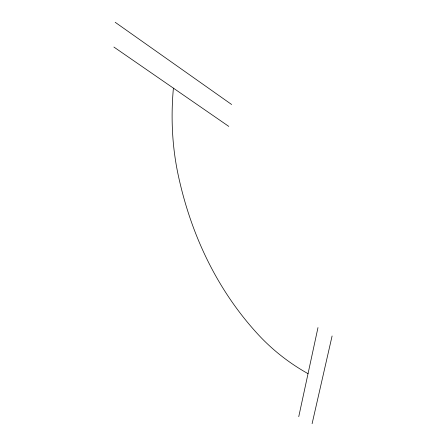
<?xml version="1.0" encoding="UTF-8"?>
<svg xmlns="http://www.w3.org/2000/svg" width="446" height="446" viewBox="0 0 446 446"><rect width="100%" height="100%" fill="white"/><g stroke="black" fill="none" stroke-linecap="round" stroke-linejoin="round"><path stroke-width="0.67" d="M298.748 416.67L317.987 327.587M312.1 423.7L332.097 335.977M113.903 47.053L228.792 126.396M115.202 22.3L231.63 104.509M173.405 88.146A332.326 271.051 -47.7 0 0 178.266 175.317A544.99 401.01 -51.4 0 0 257.481 333.77A312.875 249.253 -42.1 0 0 308.035 373.664"/></g></svg>
